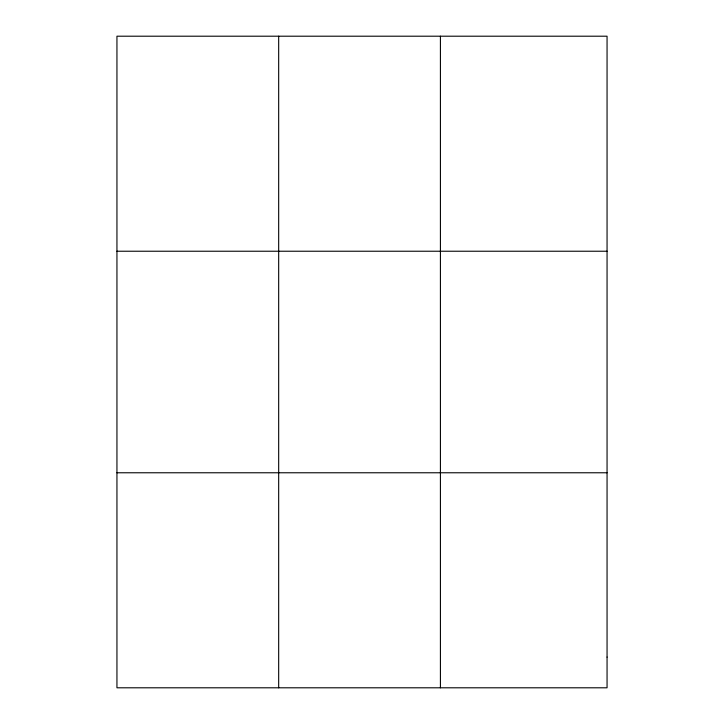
<?xml version="1.0" encoding="UTF-8"?>
<svg xmlns="http://www.w3.org/2000/svg" width="724" height="724" viewBox="0 0 724 724"><rect width="100%" height="100%" fill="white"/><g stroke="black" fill="none" stroke-linecap="round" stroke-linejoin="round"><path stroke-width="1.09" d="M278.677 687.8L278.677 36.2M440.418 687.8L440.418 36.2M116.944 251.228L607.056 251.228M116.944 472.772L607.056 472.772M607.056 657.084L607.056 687.8L116.944 687.8L116.944 36.2L607.056 36.2L607.056 657.084"/></g></svg>
